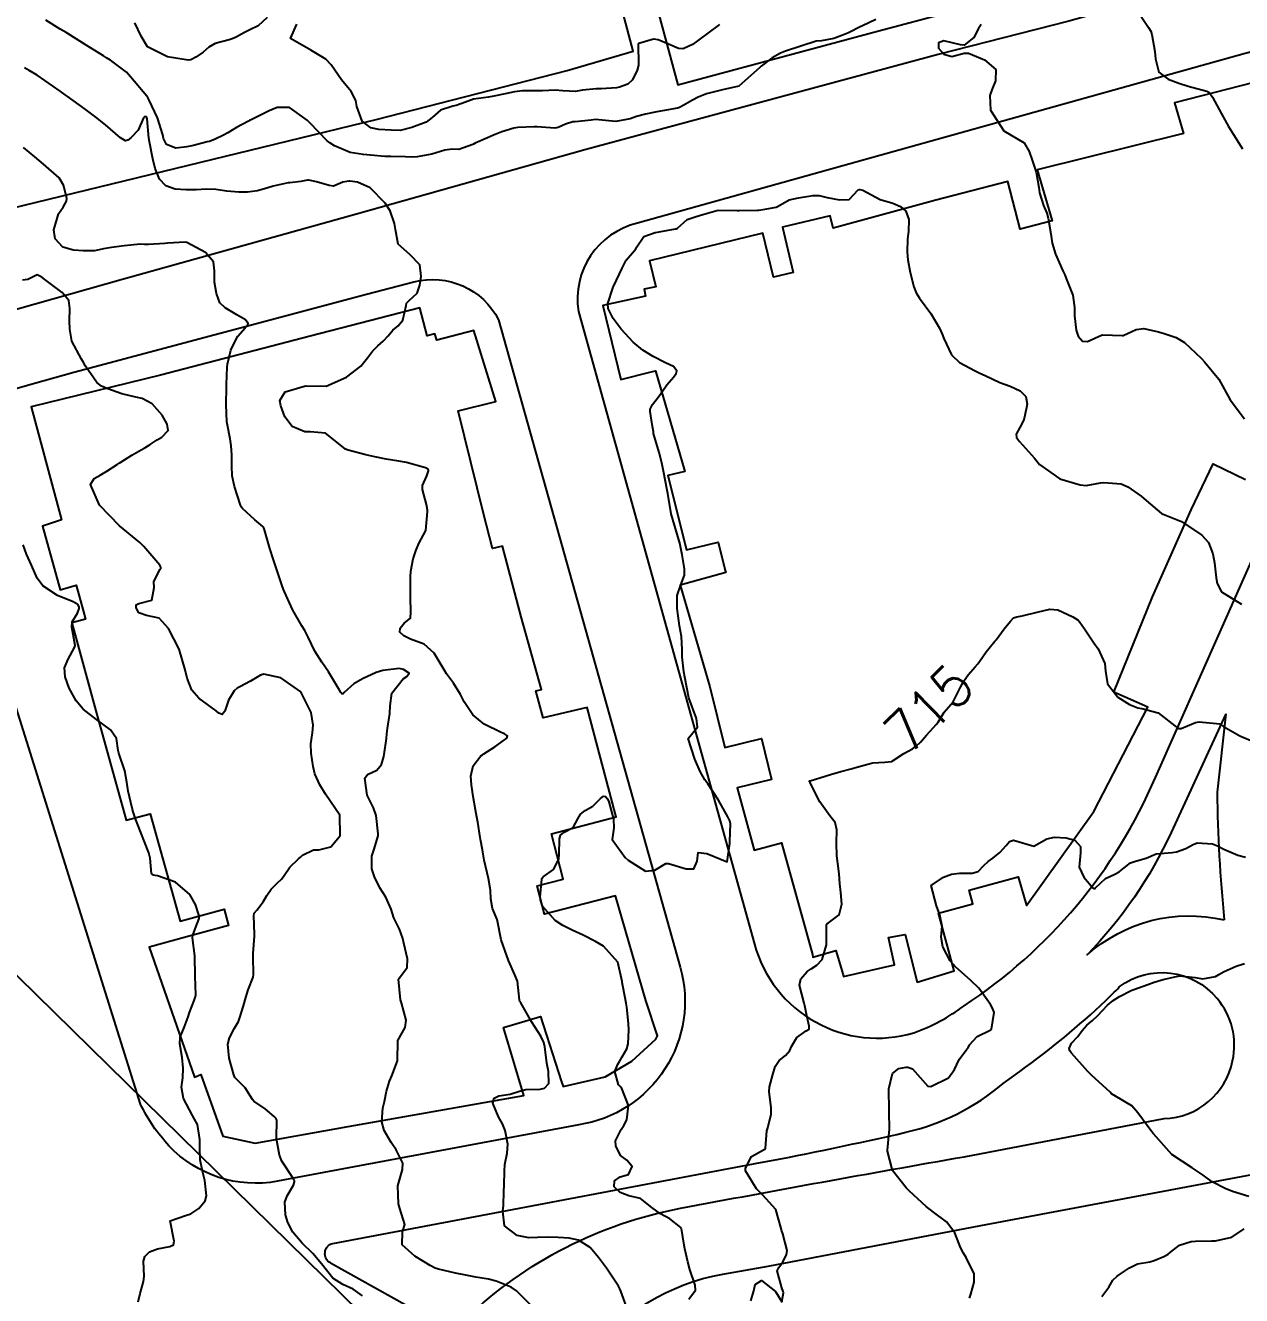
# Model space of a CAD drawing. Header units: metres. Extents: x 286371 to 293043, y 7462578 to 7466404.
# Drawn here: x 291061.1 to 291180.2, y 7463546.8 to 7463671.3 of the extents above; entities that cross this region are included whole.
import ezdxf
from ezdxf.enums import TextEntityAlignment as Align

# ---------------------------------------------------------------- set-up
doc = ezdxf.new("R2010")
doc.units = ezdxf.units.M
doc.header["$MEASUREMENT"] = 0
doc.linetypes.add('CONTINUO', pattern=[0])
for name, color, linetype in [('Cotas', 45, 'Continuous'), ('Curvas de Nivel 1m', 11, 'Continuous'), ('Curvas de Nivel 5m', 15, 'Continuous'), ('Edificações', 30, 'Continuous'), ('TEXTO', 45, 'Continuous'), ('Vias primárias', 230, 'Continuous')]:
    doc.layers.add(name, color=color, linetype=linetype)
doc.styles.add('Style-STANDARD', font='STANDARD.shx')

msp = doc.modelspace()

# ---------------------------------------------------------------- linework, layer by layer
at = {"layer": 'Curvas de Nivel 1m', "flags": 128}
for points, elevation in [([(291144.42, 7463671.83), (291143.12, 7463671.23), (291143.06, 7463671.2), (291142.95, 7463671.15), (291141.74, 7463670.53), (291141.1, 7463670.27), (291140.31, 7463669.97), (291139.09, 7463669.74), (291138.59, 7463669.71), (291137.08, 7463669.23), (291135.59, 7463668.74), (291135.07, 7463668.54), (291134.27, 7463668.08), (291133.2, 7463667.29), (291133.13, 7463667.22), (291133.05, 7463667.13), (291131.02, 7463665.33), (291129.41, 7463664.97), (291129.02, 7463664.87), (291127.84, 7463664.55), (291127.01, 7463664.23), (291126.46, 7463663.94), (291125.55, 7463663.42), (291125.19, 7463663.22), (291124.99, 7463663.15), (291123.54, 7463662.9), (291122.98, 7463662.8), (291121.87, 7463662.58), (291120.98, 7463662.33), (291120.36, 7463662.11), (291118.97, 7463661.85), (291118.61, 7463661.88), (291116.97, 7463662.06), (291116.53, 7463661.99), (291114.97, 7463661.83), (291114.74, 7463661.81), (291114.03, 7463661.59), (291113.32, 7463661.25), (291112.97, 7463661.19), (291111.26, 7463661.34), (291110.97, 7463661.34), (291109.35, 7463661.27), (291108.97, 7463661.21), (291107.8, 7463660.85), (291106.96, 7463660.5), (291106.39, 7463660.26), (291105.17, 7463659.72), (291105.02, 7463659.65), (291104.94, 7463659.6), (291103.57, 7463659.11), (291102.93, 7463659.13), (291102.21, 7463659.05), (291100.93, 7463658.66), (291099.5, 7463658.39), (291098.92, 7463658.37), (291098.36, 7463658.39), (291096.92, 7463658.43), (291096.34, 7463658.44), (291094.92, 7463658.55), (291094.21, 7463658.61), (291092.93, 7463658.83), (291091.39, 7463659.48), (291090.94, 7463659.75), (291090.7, 7463659.95), (291088.97, 7463661.73), (291088.72, 7463661.98), (291086.99, 7463663.23), (291085.78, 7463663.24), (291084.99, 7463662.9), (291084.4, 7463662.62), (291083.31, 7463662.06), (291083.09, 7463661.95), (291082.97, 7463661.88), (291081.8, 7463661.25), (291080.95, 7463660.76), (291080.53, 7463660.52), (291079.7, 7463660.11), (291079.15, 7463659.91), (291078.94, 7463659.86), (291077.58, 7463659.5), (291076.93, 7463659.36), (291075.86, 7463659.24), (291074.94, 7463659.6), (291074.66, 7463660.19), (291074.58, 7463660.56), (291074.08, 7463662.2), (291073.25, 7463663.96), (291073.11, 7463664.21), (291073.01, 7463664.35), (291071.42, 7463666.24), (291071.04, 7463666.68), (291069.46, 7463667.87), (291069.06, 7463668.1), (291068.78, 7463668.28), (291067.08, 7463669.33), (291065.48, 7463670.33), (291065.11, 7463670.56), (291064.54, 7463670.91), (291063.13, 7463671.79)], 714), ([(291170.02, 7463672.73), (291171.12, 7463671.07), (291171.35, 7463670.71), (291171.44, 7463670.38), (291171.74, 7463668.7), (291171.8, 7463667.98), (291172.13, 7463666.7), (291173.04, 7463666.01), (291174.11, 7463665.6), (291175.03, 7463665.32), (291176.83, 7463664.83), (291177.03, 7463664.74), (291177.15, 7463664.62), (291177.39, 7463664.25), (291178.27, 7463662.61), (291178.97, 7463661.37), (291179.44, 7463660.59), (291180.33, 7463659.18)], 712), ([(291154.73, 7463671.36), (291154.48, 7463670.97), (291154.01, 7463670.07), (291153.09, 7463669.34), (291152.73, 7463669.36), (291151.09, 7463669.74), (291150.57, 7463669.55), (291150.56, 7463669.03), (291151.08, 7463668.45), (291151.87, 7463668.21), (291153.08, 7463668.55), (291153.51, 7463668.55), (291155.07, 7463667.88), (291156.18, 7463666.95), (291156.14, 7463665.85), (291155.79, 7463664.95), (291155.59, 7463664.39), (291155.64, 7463662.95), (291156.96, 7463660.93), (291158.95, 7463659.75), (291159.45, 7463658.9), (291159.73, 7463658.08), (291160.12, 7463656.89), (291160.38, 7463655.39), (291160.45, 7463654.88), (291160.85, 7463653.64), (291161.16, 7463652.87), (291161.3, 7463652.39), (291161.57, 7463650.86), (291161.7, 7463649.95), (291162.01, 7463648.86), (291162.75, 7463647.24), (291162.94, 7463646.84), (291163.08, 7463646.49), (291163.73, 7463644.83), (291163.89, 7463643.63), (291163.88, 7463642.83), (291164.05, 7463641.43), (291164.23, 7463640.82), (291164.65, 7463640.34), (291165.17, 7463640.29), (291166.24, 7463640.79), (291166.51, 7463640.93), (291166.66, 7463640.95), (291168.54, 7463640.88), (291168.66, 7463640.9), (291169.93, 7463641.47), (291170.67, 7463641.57), (291172.1, 7463641.26), (291172.66, 7463641.08), (291173.84, 7463640.68), (291174.65, 7463640.2), (291176.33, 7463638.64), (291176.62, 7463638.32), (291178.01, 7463636.61), (291178.58, 7463635.6), (291179.13, 7463634.6), (291180.54, 7463632.72)], 713), ([(291120.11, 7463545.49), (291119.45, 7463547.28), (291119.36, 7463547.5), (291119.23, 7463547.77), (291118.04, 7463549.52), (291117.27, 7463550.59), (291116.43, 7463551.55), (291115.29, 7463552.27), (291114.39, 7463552.48), (291113.3, 7463552.55), (291112.34, 7463552.57), (291111.3, 7463552.53), (291110.42, 7463552.51), (291109.3, 7463552.74), (291108.06, 7463553.67), (291107.89, 7463555.13), (291107.97, 7463555.68), (291108, 7463557.05), (291108.03, 7463557.67), (291108.06, 7463559.02), (291108.1, 7463559.67), (291108.32, 7463560.78), (291108.37, 7463561.67), (291108.11, 7463563.03), (291107.87, 7463563.68), (291107.48, 7463564.35), (291106.9, 7463565.69), (291107.03, 7463566.18), (291107.51, 7463566.4), (291108.61, 7463566.58), (291109.52, 7463566.87), (291110.14, 7463567.03), (291111.53, 7463567.07), (291111.98, 7463567.17), (291112.38, 7463567.61), (291112.37, 7463568.79), (291112.21, 7463569.61), (291112.01, 7463571.2), (291111.92, 7463571.62), (291111.6, 7463572.26), (291110.73, 7463573.64), (291109.65, 7463575.51), (291109.57, 7463575.66), (291109.52, 7463575.79), (291109.31, 7463577.66), (291109.08, 7463578.28), (291108.43, 7463579.67), (291107.74, 7463581.68), (291107.34, 7463583.69), (291106.87, 7463584.77), (291106.71, 7463585.7), (291106.68, 7463586.56), (291106.49, 7463587.7), (291106.07, 7463589.51), (291106.03, 7463589.7), (291105.89, 7463590.51), (291105.71, 7463591.52), (291105.68, 7463591.71), (291105.43, 7463593.22), (291105.34, 7463593.71), (291105.22, 7463594.44), (291105, 7463595.72), (291104.82, 7463596.88), (291104.76, 7463597.72), (291104.98, 7463598.75), (291105.74, 7463599.71), (291105.9, 7463599.83), (291106.03, 7463599.91), (291107.11, 7463600.61), (291108.05, 7463601.28), (291108.27, 7463601.45), (291108.35, 7463601.67), (291108.06, 7463601.86), (291107.74, 7463602), (291106.07, 7463602.83), (291104.96, 7463603.72), (291104.1, 7463605.02), (291103.74, 7463605.74), (291103.06, 7463606.82), (291102.38, 7463607.76), (291102.15, 7463608.13), (291101.15, 7463609.78), (291100.19, 7463610.65), (291098.85, 7463611.16), (291098.2, 7463611.47), (291097.81, 7463611.83), (291097.82, 7463612.22), (291098.22, 7463612.7), (291098.83, 7463613.21), (291098.89, 7463613.81), (291098.83, 7463615.24), (291098.83, 7463615.82), (291098.85, 7463617.26), (291098.89, 7463617.82), (291099.12, 7463619.01), (291099.37, 7463619.81), (291099.65, 7463620.5), (291100.36, 7463621.79), (291100.52, 7463623.66), (291100.52, 7463623.79), (291100.4, 7463624.35), (291100.01, 7463625.8), (291100.03, 7463626.2), (291100.44, 7463627.15), (291100.61, 7463627.63), (291100.56, 7463627.79), (291100.46, 7463627.88), (291100.33, 7463627.93), (291098.46, 7463628.44), (291097.71, 7463628.59), (291096.47, 7463628.78), (291095.35, 7463629), (291094.47, 7463629.2), (291092.73, 7463629.66), (291092.48, 7463629.76), (291092.28, 7463629.92), (291090.51, 7463631.34), (291089.02, 7463631.45), (291088.51, 7463631.45), (291087.26, 7463631.99), (291086.53, 7463632.92), (291086.14, 7463634.01), (291086.06, 7463634.51), (291086.56, 7463635.37), (291088.57, 7463635.97), (291090.57, 7463635.94), (291092.59, 7463636.82), (291093.98, 7463637.89), (291094.62, 7463638.69), (291095.13, 7463639.37), (291095.65, 7463639.87), (291096.18, 7463640.33), (291096.65, 7463640.86), (291097.1, 7463641.4), (291097.65, 7463641.84), (291098.11, 7463642.4), (291098.42, 7463643.83), (291098.47, 7463644.05), (291098.7, 7463644.32), (291099.49, 7463645.03), (291099.76, 7463645.81), (291099.88, 7463646.66), (291099.75, 7463647.81), (291098.77, 7463648.81), (291097.64, 7463649.84), (291097.38, 7463651.27), (291097.29, 7463651.85), (291096.84, 7463653.09), (291096.38, 7463653.86), (291094.88, 7463655.37), (291093.66, 7463655.9), (291092.89, 7463656), (291092.8, 7463656), (291092.23, 7463655.92), (291091.29, 7463655.52), (291090.88, 7463655.59), (291089.65, 7463655.96), (291088.89, 7463656.11), (291088.76, 7463656.1), (291088.09, 7463655.99), (291087.04, 7463655.85), (291086.88, 7463655.83), (291085.39, 7463655.51), (291084.87, 7463655.34), (291083.86, 7463655.06), (291082.87, 7463654.94), (291082.03, 7463654.92), (291080.87, 7463655.04), (291079.78, 7463655.2), (291078.87, 7463655.22), (291077.85, 7463655.16), (291076.87, 7463655.17), (291075.81, 7463655.24), (291074.87, 7463655.56), (291074.27, 7463656.19), (291073.85, 7463657.25), (291073.61, 7463658.2), (291073.28, 7463659.87), (291073.23, 7463660.21), (291073.06, 7463662.13), (291073.03, 7463662.21), (291072.98, 7463662.3), (291072.83, 7463662.36), (291072.7, 7463662.22), (291072.17, 7463661.01), (291071.46, 7463660.24), (291071.17, 7463660.01), (291070.94, 7463659.96), (291070.44, 7463660.25), (291068.96, 7463661.53), (291068.04, 7463662.29), (291066.99, 7463663.07), (291065.22, 7463664.33), (291065.01, 7463664.48), (291064.54, 7463664.81), (291063.03, 7463665.88), (291062.28, 7463666.38), (291061.5, 7463666.84), (291061.05, 7463667.12)], 713), ([(291110.9, 7463545.63), (291109.22, 7463547.31), (291108.7, 7463547.66), (291107.23, 7463548.26), (291106.49, 7463548.44), (291105.24, 7463548.66), (291104.1, 7463548.87), (291103.24, 7463549.05), (291101.58, 7463549.43), (291101.25, 7463549.54), (291100.78, 7463549.78), (291099.27, 7463550.72), (291098.04, 7463551.82), (291098.05, 7463553.09), (291098.28, 7463553.82), (291097.8, 7463555.37), (291097.67, 7463555.83), (291097.62, 7463557.59), (291097.66, 7463557.83), (291098.05, 7463559.18), (291098.08, 7463559.82), (291097.43, 7463561.13), (291096.96, 7463561.84), (291096.28, 7463563.03), (291096.04, 7463563.86), (291096.15, 7463565.2), (291096.29, 7463565.85), (291096.49, 7463566.88), (291096.8, 7463567.85), (291097.02, 7463568.36), (291097.56, 7463569.83), (291097.59, 7463571.83), (291098.33, 7463573.1), (291098.43, 7463573.82), (291097.96, 7463575.52), (291097.88, 7463575.83), (291097.68, 7463577.83), (291098.53, 7463578.99), (291098.56, 7463579.82), (291098.2, 7463581.36), (291098.09, 7463581.83), (291097.76, 7463582.74), (291097.2, 7463583.84), (291096.94, 7463584.7), (291096.44, 7463585.86), (291095.83, 7463586.8), (291095.31, 7463587.87), (291095.07, 7463588.66), (291095.06, 7463589.88), (291095.27, 7463590.49), (291095.67, 7463591.87), (291095.69, 7463592.08), (291095.49, 7463593.87), (291095.21, 7463594.61), (291094.6, 7463595.88), (291094.36, 7463597.52), (291094.65, 7463597.88), (291095.56, 7463598.31), (291096.01, 7463598.87), (291096.23, 7463599.65), (291096.27, 7463599.86), (291096.48, 7463601.43), (291096.54, 7463601.86), (291096.6, 7463602.4), (291096.81, 7463603.85), (291096.86, 7463604.61), (291097.02, 7463605.85), (291098.14, 7463607.25), (291098.48, 7463607.48), (291098.73, 7463607.82), (291098.15, 7463608.16), (291097.72, 7463608.26), (291096.15, 7463608.09), (291095.49, 7463607.87), (291094.13, 7463607.25), (291093.28, 7463606.76), (291092.35, 7463605.92), (291092.24, 7463605.8), (291092.11, 7463605.8), (291092.03, 7463605.93), (291091.9, 7463606.14), (291090.82, 7463607.94), (291090.16, 7463608.88), (291089.49, 7463609.96), (291088.83, 7463611.34), (291088.5, 7463611.98), (291088.21, 7463612.44), (291087.32, 7463614), (291086.5, 7463615.78), (291086.41, 7463616.01), (291086.28, 7463616.38), (291085.72, 7463618.02), (291085.42, 7463618.92), (291085.08, 7463620.03), (291084.55, 7463621.85), (291084.49, 7463622.04), (291084.44, 7463622.11), (291084.37, 7463622.17), (291083.61, 7463622.82), (291082.39, 7463623.93), (291082.29, 7463624.08), (291082.21, 7463624.27), (291081.61, 7463626.09), (291081.38, 7463627.15), (291081.35, 7463628.09), (291081.36, 7463629.2), (291081.29, 7463630.09), (291081.19, 7463630.78), (291080.92, 7463632.1), (291080.87, 7463632.44), (291080.78, 7463634.09), (291080.81, 7463635.85), (291080.82, 7463636.09), (291080.89, 7463637.8), (291080.91, 7463638.09), (291081.26, 7463639.45), (291081.53, 7463640.08), (291081.92, 7463640.81), (291082.66, 7463641.64), (291082.89, 7463641.83), (291082.96, 7463642.06), (291082.67, 7463642.43), (291081.84, 7463642.92), (291080.69, 7463643.59), (291080.16, 7463644.1), (291079.83, 7463645), (291079.64, 7463646.11), (291079.64, 7463647.22), (291079.54, 7463648.11), (291078.78, 7463649.01), (291076.95, 7463649.99), (291076.79, 7463650.02), (291075.05, 7463649.92), (291074.79, 7463649.9), (291073.2, 7463649.8), (291072.79, 7463649.82), (291072.4, 7463649.84), (291070.79, 7463649.69), (291069.55, 7463649.5), (291068.78, 7463649.37), (291067.88, 7463649.2), (291066.78, 7463649.18), (291065.85, 7463649.26), (291064.78, 7463649.55), (291064.05, 7463650.36), (291063.92, 7463651.24), (291064.23, 7463652.35), (291064.38, 7463652.8), (291064.84, 7463653.46), (291065.15, 7463654.04), (291065.17, 7463654.34), (291064.87, 7463655.61), (291064.44, 7463656.35), (291062.9, 7463657.66), (291062.05, 7463658.39), (291060.93, 7463659.31)], 712), ([(291126.12, 7463546.49), (291126.76, 7463547.39), (291126.74, 7463547.88), (291126.2, 7463549.4), (291126.01, 7463550.14), (291125.73, 7463551.41), (291125.65, 7463551.77), (291125.39, 7463553.41), (291125.37, 7463553.46), (291125.32, 7463553.53), (291124.26, 7463554.36), (291123.34, 7463554.86), (291122.47, 7463555.46), (291121.36, 7463556.35), (291120.23, 7463556.62), (291119.37, 7463556.95), (291118.79, 7463557.51), (291118.83, 7463558.07), (291119.39, 7463558.47), (291120.2, 7463558.69), (291120.57, 7463559.49), (291120.02, 7463560.1), (291119.42, 7463560.57), (291118.97, 7463561.51), (291118.94, 7463562.01), (291119.47, 7463563.12), (291119.73, 7463563.5), (291120.05, 7463564.06), (291120.19, 7463565.48), (291119.53, 7463567.13), (291119.37, 7463567.34), (291119.23, 7463567.5), (291118.85, 7463568.81), (291119.15, 7463569.5), (291119.3, 7463569.77), (291119.58, 7463570.23), (291120.05, 7463571.03), (291120.16, 7463571.49), (291120.23, 7463572.87), (291120.21, 7463573.49), (291120.03, 7463575.11), (291119.97, 7463575.49), (291119.68, 7463577.01), (291119.59, 7463577.5), (291119.58, 7463577.6), (291119.15, 7463579.5), (291117.74, 7463581.07), (291116.98, 7463581.54), (291115.75, 7463582.14), (291114.69, 7463582.64), (291113.77, 7463583.1), (291113.03, 7463583.6), (291111.79, 7463585), (291111.58, 7463585.62), (291111.55, 7463585.87), (291111.7, 7463587.62), (291111.73, 7463587.72), (291111.84, 7463587.85), (291112.86, 7463588.59), (291113.36, 7463589.59), (291113.4, 7463590.06), (291113.45, 7463591.59), (291113.55, 7463591.94), (291113.91, 7463592.23), (291114.78, 7463592.7), (291115.23, 7463593.56), (291115.5, 7463594), (291115.94, 7463594.35), (291116.69, 7463594.8), (291117.44, 7463595.53), (291117.74, 7463595.75), (291117.96, 7463595.72), (291118.14, 7463595.52), (291118.27, 7463595.2), (291118.72, 7463593.51), (291118.75, 7463592.67), (291118.6, 7463591.51), (291119.87, 7463589.75), (291120.15, 7463589.49), (291121.85, 7463588.41), (291122.77, 7463588.53), (291123.86, 7463589.18), (291124.11, 7463589.18), (291125.85, 7463588.66), (291126.59, 7463588.65), (291126.93, 7463589.39), (291127.03, 7463590.24), (291127.88, 7463590.14), (291129.86, 7463589.34), (291130.11, 7463591.12), (291130.13, 7463591.34), (291130.2, 7463593.06), (291130.12, 7463593.34), (291129.93, 7463593.74), (291129.02, 7463595.36), (291127.98, 7463596.97), (291127.69, 7463597.38), (291127.22, 7463598.17), (291126.7, 7463599.39), (291126.05, 7463601.4), (291126.95, 7463602.51), (291126.85, 7463603.39), (291126.11, 7463605.4), (291125.73, 7463607.41), (291125.63, 7463607.94), (291125.44, 7463609.42), (291125.47, 7463610.13), (291125.4, 7463611.42), (291125.2, 7463612.44), (291125.06, 7463613.42), (291124.98, 7463614.15), (291124.98, 7463615.42), (291125.33, 7463616.46), (291125.68, 7463617.4), (291125.68, 7463618.03), (291125.47, 7463619.41), (291125.21, 7463620.54), (291124.96, 7463621.42), (291124.38, 7463623.42), (291124.04, 7463625.43), (291123.95, 7463625.91), (291123.66, 7463627.44), (291123.46, 7463628.43), (291123.19, 7463629.44), (291122.66, 7463631.29), (291122.63, 7463631.45), (291122.52, 7463632.17), (291122.31, 7463633.46), (291122.31, 7463633.69), (291122.55, 7463634.14), (291123.13, 7463634.87), (291123.53, 7463635.44), (291123.96, 7463636.05), (291124.59, 7463636.82), (291124.86, 7463637.16), (291124.92, 7463637.42), (291124.61, 7463637.84), (291123.82, 7463638.23), (291122.62, 7463638.84), (291121.59, 7463639.47), (291120.65, 7463640.25), (291119.48, 7463641.5), (291118.68, 7463642.55), (291118.22, 7463643.52), (291118.18, 7463644.04), (291118.65, 7463645.52), (291118.67, 7463645.57), (291118.73, 7463645.68), (291119.33, 7463646.92), (291119.58, 7463647.5), (291119.98, 7463648.28), (291120.78, 7463649.22), (291120.9, 7463649.37), (291120.94, 7463649.48), (291121.69, 7463650.58), (291122.81, 7463650.98), (291123.21, 7463651.05), (291124.81, 7463651.34), (291124.88, 7463651.35), (291125.01, 7463651.42), (291125.96, 7463652.27), (291126.83, 7463652.56), (291127.48, 7463652.74), (291128.84, 7463653.14), (291129.04, 7463653.16), (291130.84, 7463653.12), (291131.05, 7463653.12), (291132.84, 7463653.16), (291132.97, 7463653.17), (291133.74, 7463653.29), (291134.66, 7463653.47), (291134.85, 7463653.56), (291135.95, 7463654.17), (291136.86, 7463654.39), (291138.26, 7463654.61), (291138.86, 7463654.6), (291139.65, 7463654.4), (291140.86, 7463654.18), (291141.81, 7463654.21), (291142.69, 7463655.15), (291142.83, 7463655.19), (291142.87, 7463655.19), (291143.16, 7463655.14), (291144.86, 7463654.22), (291146.08, 7463653.87), (291146.85, 7463653.53), (291147.37, 7463653.08), (291147.66, 7463652.25), (291147.61, 7463651.07), (291147.53, 7463650.35), (291147.48, 7463649.07), (291147.55, 7463648.29), (291147.78, 7463647.07), (291148.14, 7463645.65), (291148.36, 7463645.06), (291148.71, 7463644.54), (291149.81, 7463643.04), (291150.66, 7463641.6), (291150.91, 7463641.02), (291151.07, 7463640.59), (291151.85, 7463639.01), (291152.61, 7463638.25), (291154.16, 7463637.42), (291154.6, 7463637.21), (291155.14, 7463636.96), (291156.58, 7463636.28), (291157.58, 7463635.92), (291158.57, 7463635.48), (291159.13, 7463634.9), (291159.26, 7463634.18), (291158.98, 7463632.9), (291158.87, 7463632.56), (291158.52, 7463631.88), (291158.18, 7463631.23), (291158.2, 7463630.91), (291158.5, 7463630.5), (291159.96, 7463628.88), (291160.46, 7463628.26), (291162.44, 7463626.84), (291164.44, 7463626.26), (291165.03, 7463626.21), (291166.44, 7463626.45), (291166.74, 7463626.48), (291168.44, 7463626.35), (291169.11, 7463626.06), (291170.41, 7463625.16), (291170.91, 7463624.72), (291172.39, 7463623.46), (291174.37, 7463622.66), (291176.35, 7463621.34), (291177.02, 7463620.62), (291177.44, 7463619.5), (291177.58, 7463618.62), (291177.75, 7463617.15), (291177.85, 7463616.61), (291178.27, 7463615.77), (291180.25, 7463614.57)], 714), ([(291094.14, 7463546.81), (291093.23, 7463547.48), (291092.23, 7463547.92), (291091.24, 7463548.55), (291090.12, 7463549.95), (291089.28, 7463550.97), (291088.22, 7463551.98), (291087.31, 7463553.07), (291086.83, 7463554), (291086.59, 7463554.75), (291086.54, 7463556.01), (291086.77, 7463556.6), (291087.38, 7463557.65), (291087.5, 7463557.99), (291087.49, 7463558.1), (291087.39, 7463558.27), (291086.23, 7463560.01), (291086.02, 7463560.61), (291085.76, 7463562.02), (291085.72, 7463562.29), (291085.74, 7463564.02), (291085.66, 7463564.21), (291085.48, 7463564.39), (291084.6, 7463565.14), (291083.5, 7463565.9), (291083.36, 7463566.06), (291082.65, 7463567.19), (291081.76, 7463568.08), (291081.65, 7463568.2), (291081.54, 7463568.46), (291081.09, 7463570.09), (291080.97, 7463571.47), (291081.13, 7463572.08), (291081.61, 7463573.04), (291081.99, 7463573.69), (291082.12, 7463574.07), (291082.48, 7463575.23), (291082.73, 7463576.06), (291082.95, 7463576.78), (291083.42, 7463578.05), (291083.46, 7463578.29), (291083.43, 7463580.05), (291083.44, 7463580.34), (291083.56, 7463582.05), (291083.56, 7463582.24), (291083.49, 7463584.05), (291083.55, 7463584.29), (291083.79, 7463584.61), (291084.41, 7463585.43), (291084.79, 7463586.03), (291085.21, 7463586.64), (291085.83, 7463587.27), (291086.2, 7463587.65), (291086.46, 7463588.01), (291087.04, 7463588.81), (291087.87, 7463589.64), (291088.06, 7463589.79), (291088.28, 7463589.98), (291089.33, 7463590.52), (291089.88, 7463590.52), (291091.03, 7463590.8), (291091.9, 7463591.8), (291091.95, 7463591.88), (291091.95, 7463591.92), (291091.93, 7463593.92), (291090.53, 7463595.95), (291089.98, 7463596.87), (291089.48, 7463597.96), (291089.3, 7463598.66), (291089.11, 7463599.97), (291089.1, 7463600.9), (291089.24, 7463601.97), (291089.32, 7463602.71), (291089.12, 7463603.97), (291088.11, 7463605.98), (291086.13, 7463607.35), (291084.47, 7463607.71), (291084.14, 7463607.62), (291083.16, 7463607.03), (291082.12, 7463606.46), (291081.87, 7463606.33), (291081.56, 7463606.08), (291081.01, 7463605.18), (291080.66, 7463604.1), (291080.41, 7463603.77), (291080.08, 7463603.91), (291079.81, 7463604.11), (291078.1, 7463605.38), (291077.43, 7463606.14), (291076.98, 7463607.31), (291076.79, 7463608.15), (291076.18, 7463610.16), (291075.14, 7463612.18), (291074.23, 7463613.21), (291073, 7463613.45), (291072.24, 7463613.74), (291071.97, 7463614.23), (291071.97, 7463614.51), (291072.25, 7463614.65), (291073.51, 7463614.96), (291073.73, 7463616.2), (291073.72, 7463616.77), (291074.3, 7463617.96), (291074.39, 7463618.11), (291074.39, 7463618.19), (291074.31, 7463618.39), (291072.74, 7463620.22), (291072.34, 7463620.6), (291070.36, 7463622.25), (291068.39, 7463624.28), (291067.52, 7463626.3), (291067.86, 7463626.87), (291068.44, 7463627.21), (291069.11, 7463627.61), (291070.11, 7463628.26), (291070.32, 7463628.39), (291070.46, 7463628.48), (291071.55, 7463629.16), (291072.48, 7463629.68), (291072.82, 7463629.88), (291073.34, 7463630.21), (291074.03, 7463630.66), (291074.49, 7463630.92), (291075.1, 7463631.59), (291075, 7463632.19), (291074.53, 7463633.09), (291073.53, 7463634.21), (291072.55, 7463634.71), (291071.95, 7463634.84), (291070.56, 7463635.17), (291069.19, 7463635.66), (291068.58, 7463635.92), (291068.14, 7463636.29), (291067.01, 7463637.9), (291066.78, 7463638.31), (291066.62, 7463638.58), (291065.67, 7463640.33), (291065.48, 7463641.51), (291065.44, 7463642.33), (291065.48, 7463643.54), (291065.39, 7463644.33), (291064.72, 7463645.1), (291063.03, 7463646.37), (291062.74, 7463646.6), (291062.29, 7463646.83), (291061.37, 7463646.39), (291060.83, 7463646.31)], 711), ([(291153.6, 7463546.59), (291153.74, 7463546.98), (291154.06, 7463548.15), (291154.05, 7463548.97), (291153.28, 7463550.56), (291153.02, 7463550.99), (291152.73, 7463551.55), (291152.16, 7463553), (291151.33, 7463554.06), (291150.07, 7463555.03), (291149.35, 7463555.58), (291147.72, 7463557.07), (291147.38, 7463557.41), (291146.07, 7463559.09), (291145.55, 7463560.99), (291145.55, 7463561.1), (291145.74, 7463562.82), (291145.75, 7463563.1), (291145.72, 7463564.87), (291145.72, 7463565.1), (291145.7, 7463566.92), (291145.71, 7463567.1), (291146.06, 7463568.59), (291146.69, 7463569.09), (291147.4, 7463569.23), (291147.56, 7463569.23), (291148.03, 7463569.07), (291149.53, 7463567.37), (291149.82, 7463567.33), (291151.54, 7463568.18), (291152.13, 7463569), (291152.59, 7463569.97), (291153.34, 7463570.98), (291153.45, 7463571.11), (291153.59, 7463571.4), (291154.34, 7463572.23), (291155.61, 7463572.85), (291155.68, 7463572.88), (291155.74, 7463572.94), (291156, 7463574.57), (291155.87, 7463574.94), (291155.65, 7463575.37), (291154.52, 7463576.96), (291153.69, 7463577.74), (291152.27, 7463579), (291151.71, 7463579.65), (291150.98, 7463581.02), (291150.83, 7463581.94), (291150.92, 7463583.02), (291150.68, 7463584.13), (291150.36, 7463585.03), (291149.83, 7463587.03), (291151.04, 7463587.82), (291151.85, 7463588.12), (291152.63, 7463588.21), (291153.85, 7463588.23), (291154.44, 7463588.38), (291155, 7463588.96), (291155.44, 7463589.38), (291155.88, 7463589.68), (291156.58, 7463590.24), (291157.18, 7463590.93), (291157.51, 7463591.31), (291157.9, 7463591.46), (291159.89, 7463590.88), (291161.17, 7463591.6), (291161.91, 7463591.75), (291163.05, 7463591.7), (291163.9, 7463591.47), (291164.46, 7463590.82), (291164.47, 7463590.23), (291164.35, 7463588.82), (291164.81, 7463587.84), (291165.69, 7463586.8), (291165.82, 7463586.72), (291165.89, 7463586.73), (291165.95, 7463586.79), (291166.91, 7463587.71), (291167.84, 7463588.14), (291168.26, 7463588.34), (291168.74, 7463588.75), (291169.37, 7463589.23), (291169.86, 7463589.39), (291170.89, 7463589.69), (291171.88, 7463590.13), (291173.45, 7463590.24), (291173.88, 7463590.31), (291174.79, 7463590.65), (291175.5, 7463591.03), (291175.89, 7463591.2), (291177.41, 7463591.1), (291177.89, 7463590.9), (291178.52, 7463590.59), (291179.88, 7463589.98), (291180.64, 7463589.8)], 716), ([(291180.95, 7463556.56), (291179.37, 7463557.05), (291178.65, 7463557.32), (291177.38, 7463557.98), (291176.48, 7463558.63), (291175.4, 7463559.36), (291173.43, 7463560.67), (291171.63, 7463562.7), (291171.47, 7463562.9), (291170.09, 7463564.73), (291169.5, 7463565.42), (291167.89, 7463566.38), (291167.52, 7463566.62), (291167.36, 7463566.77), (291165.55, 7463568.44), (291165.18, 7463568.8), (291163.58, 7463570.58), (291163.41, 7463570.83), (291163.35, 7463571.06), (291163.6, 7463571.56), (291164.2, 7463572.22), (291164.63, 7463572.81), (291165.1, 7463573.33), (291165.63, 7463573.8), (291166.15, 7463574.27), (291166.61, 7463574.78), (291167.12, 7463575.3), (291167.66, 7463575.76), (291168.29, 7463576.13), (291169.42, 7463576.74), (291169.6, 7463576.81), (291169.68, 7463576.83), (291171.07, 7463577.33), (291171.69, 7463577.53), (291172.57, 7463577.81), (291173.7, 7463578.08), (291174.21, 7463578.15), (291175.69, 7463578.01), (291176.46, 7463577.86), (291177.7, 7463578.09), (291178.02, 7463578.29), (291178.53, 7463578.6), (291179.71, 7463579.11), (291180.52, 7463579.38)], 717), ([(291166.56, 7463546.77), (291166.85, 7463547.14), (291167.23, 7463547.68), (291167.64, 7463548.36), (291168.05, 7463548.75), (291168.78, 7463549.22), (291169.26, 7463549.56), (291170.05, 7463549.94), (291171.27, 7463550.16), (291171.7, 7463550.27), (291172.62, 7463550.68), (291173.04, 7463550.91), (291173.28, 7463551.1), (291174.16, 7463551.79), (291175.3, 7463552.15), (291175.74, 7463552.19), (291177.3, 7463552.2), (291177.69, 7463552.22), (291179.3, 7463552.58), (291180.49, 7463553.39)], 717)]:
    msp.add_lwpolyline(points, dxfattribs=dict(at, elevation=elevation))
at = {"layer": 'Curvas de Nivel 5m', "flags": 128}
for points, elevation in [([(291084.8, 7463672.04), (291083.93, 7463671.23), (291083.11, 7463670.83), (291082.6, 7463670.57), (291081.69, 7463670.09), (291081.27, 7463669.91), (291081.09, 7463669.86), (291079.71, 7463669.49), (291079.08, 7463669.12), (291078.54, 7463668.66), (291077.83, 7463668.14), (291077.32, 7463667.89), (291077.06, 7463667.86), (291075.06, 7463668.18), (291073.08, 7463669.16), (291072.47, 7463670.22), (291071.85, 7463671.51)], 715), ([(291129.12, 7463671.35), (291127.98, 7463670.51), (291127.1, 7463669.87), (291126.83, 7463669.67), (291126.46, 7463669.4), (291125.54, 7463668.96), (291125.09, 7463669.02), (291124.11, 7463669.44), (291123.1, 7463669.86), (291122.64, 7463669.92), (291121.2, 7463669.48), (291121.16, 7463669.41), (291121.19, 7463667.48), (291121.18, 7463667.37), (291121.05, 7463666.87), (291120.6, 7463665.93), (291120.12, 7463665.5), (291119.33, 7463665.21), (291119.03, 7463665.15), (291117.53, 7463665.04), (291117.02, 7463665.04), (291115.68, 7463664.91), (291115.02, 7463664.8), (291113.75, 7463664.86), (291113.02, 7463664.92), (291111.78, 7463664.87), (291111.02, 7463664.87), (291109.81, 7463664.86), (291109.02, 7463664.75), (291108.13, 7463664.56), (291107.01, 7463664.33), (291106.48, 7463664.23), (291105.01, 7463664.04), (291104.77, 7463663.96), (291104.24, 7463663.74), (291103.32, 7463663.42), (291103, 7463663.35), (291101.8, 7463662.97), (291100.98, 7463662.26), (291100.37, 7463661.8), (291098.97, 7463661.27), (291097.83, 7463660.98), (291096.96, 7463660.99), (291095.76, 7463661.07), (291094.96, 7463661.24), (291094.1, 7463661.9), (291093.59, 7463663.31), (291093.48, 7463663.91), (291093.02, 7463664.78), (291092.1, 7463665.93), (291091.06, 7463667.4), (291090.54, 7463667.95), (291089.08, 7463668.83), (291087.09, 7463670), (291087.72, 7463671.39)], 715), ([(291072.17, 7463546.22), (291072.38, 7463547.05), (291072.71, 7463548.21), (291072.75, 7463548.71), (291072.68, 7463550.21), (291072.81, 7463550.67), (291073.28, 7463551.12), (291074.05, 7463551.42), (291075.29, 7463551.66), (291075.63, 7463551.83), (291075.69, 7463552.17), (291075.32, 7463554.17), (291076.81, 7463554.68), (291077.33, 7463554.86), (291078.1, 7463555.38), (291078.74, 7463556.12), (291078.88, 7463556.61), (291078.71, 7463558.12), (291078.48, 7463559.04), (291078.25, 7463560.13), (291078.2, 7463561.37), (291078.22, 7463562.13), (291078, 7463563.61), (291077.7, 7463564.14), (291077.48, 7463564.47), (291076.6, 7463566.16), (291076.43, 7463567.25), (291076.54, 7463568.16), (291076.58, 7463569.13), (291076.47, 7463570.16), (291076.24, 7463571.51), (291076.29, 7463572.16), (291076.67, 7463573.11), (291077.07, 7463574.15), (291077.21, 7463574.58), (291077.66, 7463575.74), (291077.8, 7463576.14), (291077.82, 7463576.29), (291077.76, 7463578.13), (291077.72, 7463580.13), (291077.49, 7463581.88), (291077.52, 7463582.14), (291077.58, 7463582.32), (291077.76, 7463582.77), (291078.14, 7463583.77), (291078.13, 7463584.13), (291077.8, 7463585.14), (291077.23, 7463586.14), (291075.83, 7463587.35), (291074.08, 7463587.95), (291073.84, 7463587.98), (291073.67, 7463588.02), (291073.49, 7463588.2), (291073.34, 7463589.68), (291073.23, 7463590.2), (291072.8, 7463591.3), (291072.42, 7463592.22), (291071.92, 7463593.53), (291071.68, 7463594.23), (291071.59, 7463594.58), (291071.2, 7463596.24), (291071.06, 7463597.15), (291070.87, 7463598.24), (291070.28, 7463599.99), (291070.2, 7463600.25), (291070.05, 7463601.4), (291069.47, 7463602.26), (291068.08, 7463603.29), (291066.78, 7463604.3), (291066.11, 7463605.1), (291065.41, 7463606.33), (291065.01, 7463607.46), (291064.97, 7463608.33), (291065.31, 7463609.18), (291065.94, 7463610.32), (291065.99, 7463610.52), (291065.67, 7463612.32), (291065.71, 7463612.83), (291066.23, 7463613.68), (291066.39, 7463614.16), (291066.38, 7463614.31), (291066.25, 7463614.53), (291065.79, 7463614.79), (291064.26, 7463615.41), (291062.85, 7463616.37), (291062.29, 7463617.11), (291061.71, 7463618.38), (291061.23, 7463619.48), (291060.91, 7463620.4)], 710), ([(291132.17, 7463546.33), (291132.48, 7463547.3), (291132.61, 7463547.92), (291133.24, 7463548.33), (291134.61, 7463547.26), (291135.21, 7463546.22), (291135.37, 7463547.11), (291135.34, 7463547.25), (291135.23, 7463547.59), (291134.75, 7463549.26), (291134.91, 7463549.61), (291135.27, 7463550.07), (291135.68, 7463550.85), (291135.74, 7463551.25), (291135.31, 7463552.88), (291135.17, 7463553.26), (291135.14, 7463553.43), (291134.63, 7463555.27), (291133.36, 7463556.67), (291132.75, 7463557.29), (291131.66, 7463559.05), (291131.65, 7463559.31), (291132.26, 7463560.46), (291133.43, 7463561.13), (291133.54, 7463561.18), (291133.62, 7463561.28), (291133.76, 7463562.97), (291133.83, 7463563.28), (291134.16, 7463564.6), (291134.16, 7463565.27), (291133.98, 7463566.81), (291134.01, 7463567.28), (291134.32, 7463568.49), (291134.56, 7463569.27), (291134.96, 7463569.87), (291135.57, 7463570.37), (291135.99, 7463570.84), (291136.17, 7463571.25), (291136.7, 7463572.14), (291137.61, 7463572.78), (291137.89, 7463572.94), (291137.88, 7463573.22), (291137.64, 7463574.41), (291137.47, 7463575.23), (291137.39, 7463575.49), (291136.94, 7463577.24), (291137.07, 7463577.86), (291137.7, 7463578.58), (291138.08, 7463578.85), (291138.66, 7463579.21), (291139.15, 7463579.77), (291139.58, 7463581.2), (291139.59, 7463583.01), (291139.59, 7463583.2), (291139.67, 7463583.3), (291139.78, 7463583.37), (291140.84, 7463584.13), (291141.09, 7463585.18), (291140.98, 7463586.33), (291140.91, 7463587.17), (291140.83, 7463588.15), (291140.7, 7463589.18), (291140.61, 7463589.91), (291140.56, 7463591.17), (291140.61, 7463592.48), (291140.43, 7463593.18), (291139.93, 7463593.84), (291138.95, 7463595.2), (291137.98, 7463597.07), (291137.93, 7463597.16), (291137.91, 7463597.22), (291137.94, 7463597.26), (291137.99, 7463597.28), (291139.46, 7463597.73), (291139.99, 7463597.89), (291141, 7463598.17), (291142, 7463598.45), (291142.55, 7463598.6), (291144.01, 7463599), (291144.12, 7463599.02), (291145.31, 7463599.11), (291145.95, 7463599.16), (291146.02, 7463599.19), (291147.16, 7463599.94), (291148.03, 7463600.41), (291148.42, 7463600.68), (291148.79, 7463601.05), (291149.37, 7463601.73), (291150.07, 7463602.48), (291150.33, 7463602.77), (291150.52, 7463603.03), (291151.11, 7463604), (291151.99, 7463605.01), (291152.04, 7463605.07), (291152.11, 7463605.19), (291152.7, 7463606.43), (291153.01, 7463606.99), (291153.48, 7463607.65), (291154.16, 7463608.44), (291154.4, 7463608.73), (291154.57, 7463608.97), (291155.24, 7463609.9), (291156.08, 7463610.95), (291156.13, 7463611.01), (291156.2, 7463611.09), (291156.98, 7463612.17), (291157.62, 7463612.92), (291157.92, 7463613.22), (291158.23, 7463613.34), (291158.76, 7463613.43), (291160.24, 7463613.8), (291161.45, 7463614.07), (291162.24, 7463614.01), (291163.72, 7463613.33), (291164.23, 7463613.01), (291164.41, 7463612.81), (291164.87, 7463612.15), (291165.79, 7463610.79), (291166.19, 7463610.19), (291166.84, 7463608.77), (291166.91, 7463608.01), (291167.11, 7463606.77), (291168.11, 7463605.46), (291169.26, 7463604.74), (291170.1, 7463604.42), (291170.47, 7463604.34), (291172.09, 7463603.93), (291173.72, 7463602.67), (291174.07, 7463602.41), (291174.34, 7463602.4), (291174.96, 7463602.65), (291175.74, 7463602.98), (291176.08, 7463603.04), (291177.79, 7463602.9), (291178.08, 7463602.84), (291178.49, 7463602.6), (291180.06, 7463601.67), (291181.53, 7463601.07)], 715)]:
    msp.add_lwpolyline(points, dxfattribs=dict(at, elevation=elevation))
at = {"layer": 'Edificações'}
for points in [[(291054.8, 7463652.15), (291095.49, 7463662.05), (291114.19, 7463666.86), (291120.64, 7463668.73), (291117.79, 7463679.61), (291114.89, 7463678.86), (291113.24, 7463685.16), (291119.31, 7463686.64), (291125.02, 7463665.44), (291144.59, 7463670.7), (291151.49, 7463672.52), (291150.05, 7463677.98), (291152.89, 7463678.73), (291153.34, 7463677.21), (291162.07, 7463679.63), (291172.04, 7463682.36), (291181.5, 7463685.23)], [(291181.45, 7463665.68), (291173.68, 7463663.69), (291174.56, 7463660.69), (291160.24, 7463657.13), (291161.7, 7463652.12), (291158.56, 7463651.3), (291157.34, 7463655.97), (291150.29, 7463654.16), (291140.24, 7463651.39), (291139.94, 7463652.62), (291135.29, 7463651.49), (291136.34, 7463647.05), (291134.39, 7463646.59), (291133.37, 7463650.93), (291122.26, 7463648.22), (291122.89, 7463645.66), (291121.72, 7463645.43), (291121.86, 7463644.75), (291117.67, 7463643.82), (291117.67, 7463643.82), (291119.45, 7463636.59), (291122.43, 7463637.33), (291122.83, 7463637.43), (291125.72, 7463627.58), (291124.06, 7463627.19), (291125.87, 7463619.89), (291128.98, 7463620.66), (291129.67, 7463617.87), (291129.72, 7463617.69), (291125.27, 7463616.43), (291128.18, 7463606.46), (291129.64, 7463600.54), (291133.21, 7463601.42), (291134.2, 7463597.41), (291130.85, 7463596.59), (291132.51, 7463590.47), (291135.17, 7463591.19), (291138.22, 7463580.24), (291138.26, 7463580), (291140.52, 7463580.66), (291141.21, 7463578.28), (291141.24, 7463578.1), (291146.26, 7463579.24), (291145.66, 7463581.91), (291147.28, 7463582.2), (291148.47, 7463577.55), (291152.1, 7463578.64), (291150.56, 7463584.29), (291153.92, 7463585.21), (291153.55, 7463586.56), (291158.35, 7463587.87), (291159.19, 7463585.04), (291165.77, 7463594.26), (291171.06, 7463604.48), (291167.72, 7463605.95), (291171.52, 7463615.3), (291175.32, 7463623.82), (291177.45, 7463628.31), (291180.63, 7463626.8)]]:
    msp.add_lwpolyline(points, dxfattribs=at)
msp.add_lwpolyline([(291118.92, 7463593.96), (291116.14, 7463604.44), (291111.85, 7463603.44), (291111.12, 7463606.07), (291111.67, 7463606.22), (291109.69, 7463613.34), (291107.87, 7463620.27), (291106.89, 7463620.02), (291105.99, 7463623.44), (291103.51, 7463633.5), (291107.21, 7463634.41), (291105.04, 7463641.38), (291101.41, 7463640.43), (291101.24, 7463641.06), (291100.48, 7463640.86), (291099.76, 7463643.61), (291089.01, 7463640.81), (291074.35, 7463636.99), (291061.7, 7463633.9), (291064.67, 7463622.82), (291062.81, 7463622.23), (291064.53, 7463615.99), (291066.1, 7463616.42), (291066.78, 7463613.95), (291067.01, 7463613.1), (291065.67, 7463612.73), (291068.04, 7463604.14), (291071.01, 7463593.4), (291073.36, 7463594.05), (291076.27, 7463583.52), (291080.59, 7463584.71), (291081.03, 7463583.11), (291076.81, 7463581.94), (291073.26, 7463580.96), (291077.68, 7463568.24), (291078.31, 7463568.49), (291080.46, 7463562.45), (291083.62, 7463561.76), (291092.75, 7463563.41), (291109.94, 7463566.44), (291107.96, 7463573.11), (291111.59, 7463574.18), (291113.65, 7463567.77), (291113.8, 7463567.34), (291117.92, 7463568.27), (291120.52, 7463569.82), (291122.87, 7463571.95), (291123.03, 7463572.29), (291121.88, 7463575.76), (291118.94, 7463586.01), (291111.98, 7463584.22), (291111.26, 7463586.98), (291113.79, 7463587.64), (291112.65, 7463592.06), (291118.98, 7463593.73)], close=True, dxfattribs=at)
at = {"layer": 'TEXTO', "linetype": 'CONTINUO'}
msp.add_polyline3d([(290970.5, 7463666.31, 0), (291132.67, 7463507.16, 0)], dxfattribs=at)
at = {"layer": 'Vias primárias', "elevation": 717.43}
msp.add_lwpolyline([(291067.9, 7463703.99), (291080.04, 7463707.09), (291135.05, 7463722.65), (291185.53, 7463736.64), (291191.75, 7463738.31, -0.049917), (291196.16, 7463739.03, -0.030676), (291198.91, 7463739.03, -0.257418), (291207.48, 7463733.61), (291219.23, 7463703.05, -0.046014), (291220.59, 7463698.2, -0.362521), (291213.57, 7463685.72), (291163.32, 7463671.68), (291150.52, 7463668.42), (291115.91, 7463659.08), (291093.56, 7463652.77), (291070.73, 7463646.42), (291060.37, 7463643.48), (291057.52, 7463642.73, -0.328552), (291046.98, 7463646.9), (291034.36, 7463686.79)], format="xyb", dxfattribs=at)
at = {"layer": 'Vias primárias'}
for points in [[(291153.06, 7463575.23, 0.147126), (291171.8, 7463597.59), (291184.67, 7463626.58), (291196.82, 7463653.41, 0.316941), (291194.16, 7463665.29, 0.272485), (291180.59, 7463668.5), (291121.08, 7463651.89, 0.391867), (291115.29, 7463643.25), (291132.53, 7463581.28, 0.421112), (291148.13, 7463572.58, 0.076207)], [(291055.08, 7463620.8, -0.042679), (291053.78, 7463625.49, -0.286414), (291056.09, 7463633.52, -0.093387), (291061.1, 7463635.97), (291065.86, 7463637.29), (291094.54, 7463644.93), (291099.17, 7463646.14, -0.352407), (291107.47, 7463642.42), (291125.27, 7463579, -0.450372), (291115.32, 7463563.57), (291085.82, 7463558.05, -0.255885), (291075.19, 7463561.52, -0.076429), (291072.4, 7463565.59)]]:
    msp.add_lwpolyline(points, format="xyb", close=True, dxfattribs=at)
for points in [[(291178.7, 7463603.82), (291173.35, 7463592.22, -0.085241), (291165.11, 7463580.21, -0.244453), (291178.54, 7463583.65, 1.172453)], [(291178.7, 7463603.82), (291177.85, 7463596.15, 0.020621), (291178.54, 7463583.65, 1.190425)], [(290989.66, 7463580.31), (291052.57, 7463547.33, -0.16836), (291071.34, 7463527.53), (291077.26, 7463509.33), (291078.43, 7463505.58, -0.264606), (291075.59, 7463492.57, -0.070668), (291070.28, 7463488.32), (291008.43, 7463457.25), (291000.8, 7463453.83), (290999.27, 7463453.21, -0.306088), (290994.52, 7463454.21), (290983.78, 7463477.35), (290960.21, 7463529.01), (290959.29, 7463530.9, -0.262322), (290959.51, 7463534.48, 0.013067), (290977.79, 7463565.71, 0.051863), (290978.88, 7463568.4, -0.025138), (290981.97, 7463577.44, -0.511516), (290989.66, 7463580.31, -0.342025)], [(291091.01, 7463550.04, -0.680414), (291091.24, 7463551.96), (291102.11, 7463554), (291133.14, 7463559.87, 0.009542), (291147.36, 7463562.84, 0.120268), (291156.88, 7463567.62), (291158.54, 7463568.81, 0.032749), (291166.94, 7463575.74, 0.017462), (291168.27, 7463577.08, -0.401534), (291177.86, 7463575.93, 0.220759)], [(291091.01, 7463550.04), (291101.42, 7463544.24, 0.328885), (291104.29, 7463544.61, -0.145442), (291125.29, 7463555.4, -0.003015), (291153.09, 7463560.45), (291172.65, 7463564.18, 0.349177), (291179.37, 7463569.85, 0.233144), (291177.86, 7463575.93, 11.249854)], [(291185.63, 7463494, -0.026376), (291165.15, 7463504.95, 0.015904), (291134.89, 7463523.31, -0.024429), (291117.35, 7463534.38, -0.422763), (291116.31, 7463540.86, -0.190819), (291129.43, 7463548.95), (291133.88, 7463549.74), (291154.71, 7463553.72), (291187.37, 7463559.85)]]:
    msp.add_lwpolyline(points, format="xyb", dxfattribs=at)

# ---------------------------------------------------------------- texts
at = {"layer": 'Cotas', "style": 'Style-STANDARD'}
msp.add_text('715', height=4, rotation=44.2804, dxfattribs=at).set_placement((291149.62, 7463604.36, 715), align=Align.MIDDLE_CENTER)

doc.saveas('drawing.dxf')
